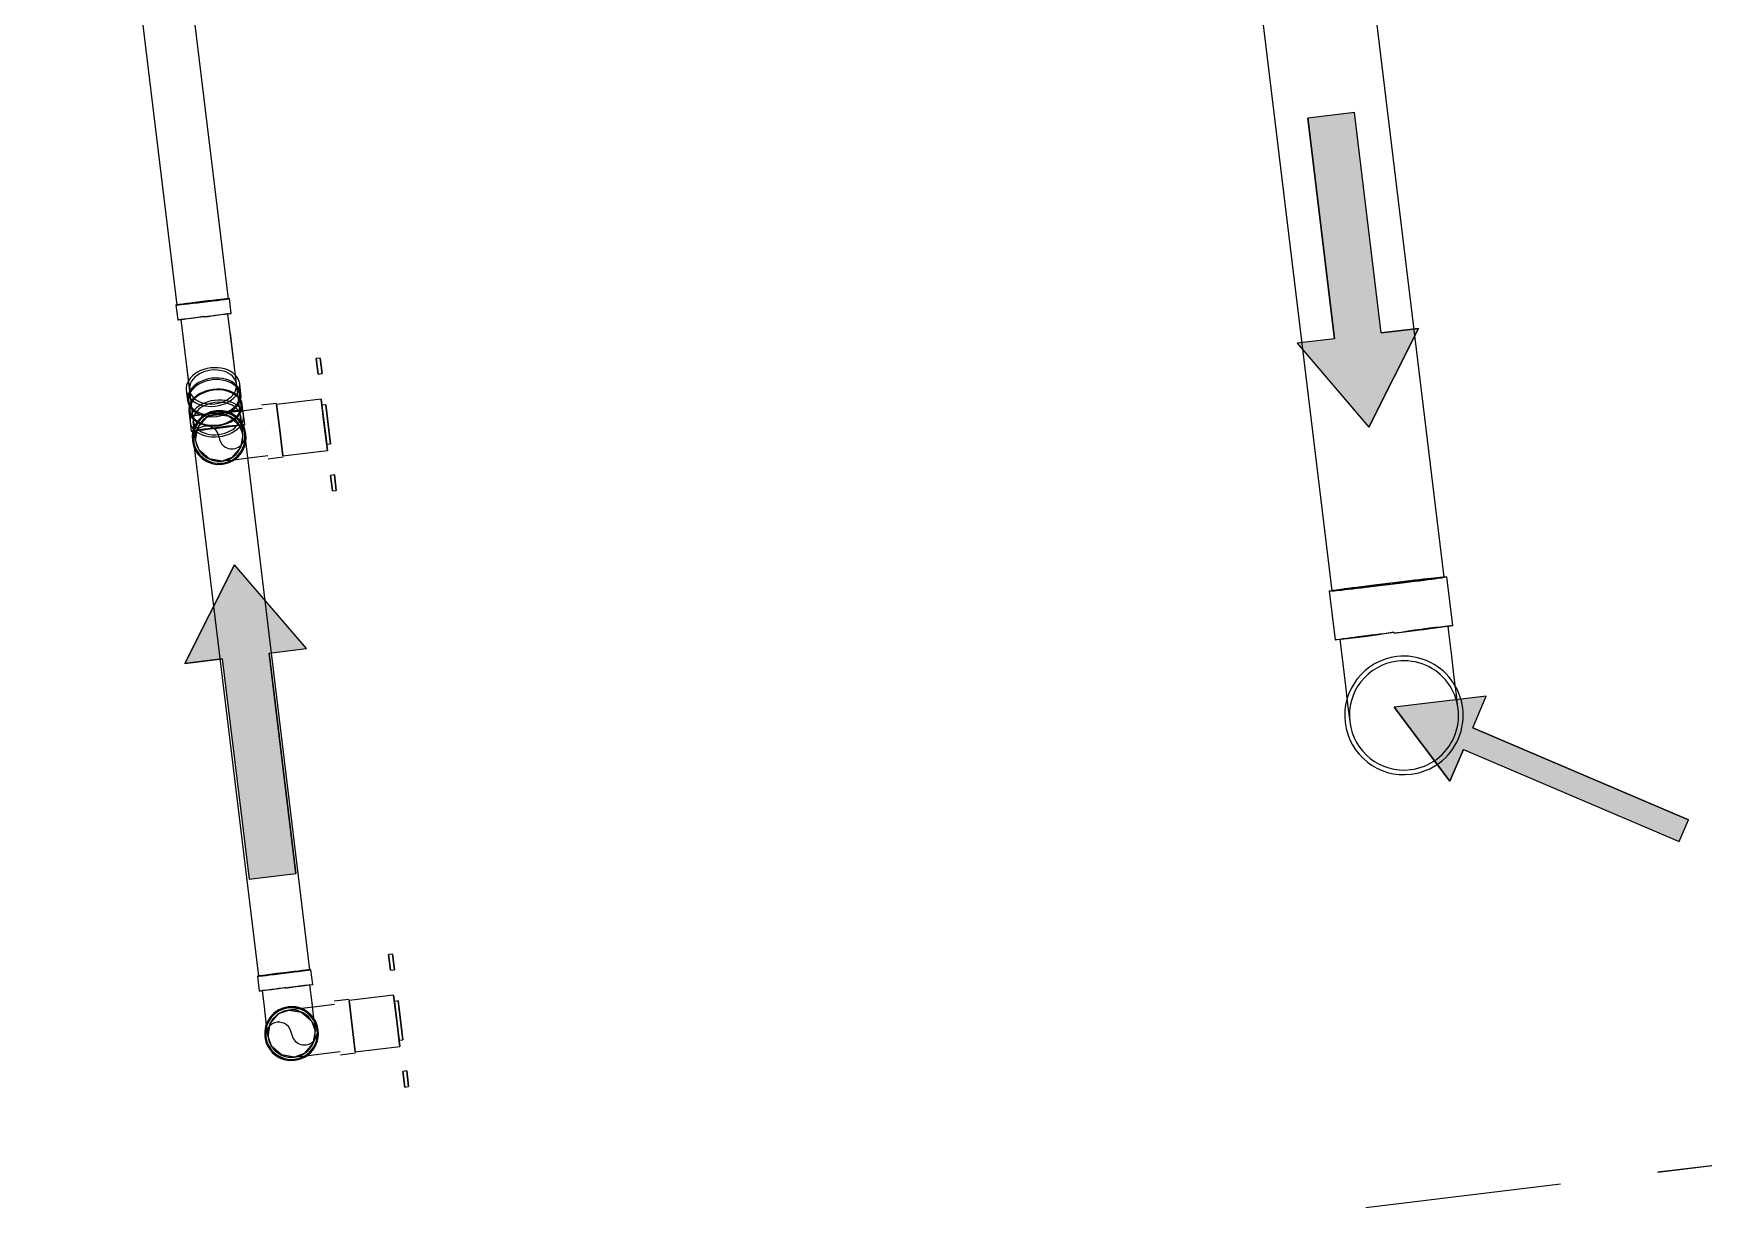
# Model space of a CAD drawing. Header units: inches. Extents: x 400392 to 401495, y 4543971 to 4544133.
# Drawn here: x 400463.649 to 400465.778, y 4544090.763 to 4544092.249 of the extents above; entities that cross this region are included whole.
import ezdxf

# ---------------------------------------------------------------- set-up
doc = ezdxf.new("R2010")
doc.units = ezdxf.units.IN
doc.header["$MEASUREMENT"] = 0
doc.linetypes.add('HIDDEN', pattern=[0.375, 0.25, -0.125])
doc.layers.add('A-DETL-GENF', color=92, linetype='Continuous', lineweight=9)
for name, color, linetype in [('kiriş prota', 6, 'Continuous'), ('kolon tarama prota', 252, 'Continuous'), ('st-s_level (kot)', 6, 'Continuous')]:
    doc.layers.add(name, color=color, linetype=linetype)
doc.styles.add('OLCU', font='romanstw.shx')

# ---------------------------------------------------------------- blocks, each defined once
blk = doc.blocks.new('+24.06 mekanik')
at = {"layer": 'kolon tarama prota'}
for points in [[(8304.3, 167157.7), (8304.3, 167275.7), (8342.4, 167253.7), (8491.8, 167512.5), (8517.8, 167497.5), (8368.4, 167238.7), (8406.5, 167216.7)], [(7946, 167168.7), (7828.9, 167090.6), (7828.9, 167138.7), (7546, 167138.7), (7546, 167198.7), (7828.9, 167198.7), (7828.9, 167246.7)], [(7946, 165712.7), (8063, 165790.7), (8063, 165742.7), (8346, 165742.7), (8346, 165682.7), (8063, 165682.7), (8063, 165634.7)]]:
    blk.add_hatch(color=253, dxfattribs=at).paths.add_polyline_path(points, flags=0)
at = {"layer": 'kolon tarama prota', "color": 253}
for p, q in [((8491.8, 167512.5), (8342.4, 167253.7)), ((8342.4, 167253.7), (8491.8, 167512.5)), ((8517.8, 167497.5), (8491.8, 167512.5)), ((8517.8, 167497.5), (8491.8, 167512.5)), ((8368.4, 167238.7), (8517.8, 167497.5)), ((8368.4, 167238.7), (8517.8, 167497.5)), ((8342.4, 167253.7), (8304.3, 167275.7)), ((8304.3, 167275.7), (8304.3, 167157.7)), ((8342.4, 167253.7), (8304.3, 167275.7)), ((8304.3, 167275.7), (8304.3, 167157.7)), ((8147.5, 167240.7), (7364.3, 167240.7)), ((7946, 167168.7), (7828.9, 167246.7)), ((7828.9, 167246.7), (7828.9, 167198.7)), ((7828.9, 167246.7), (7946, 167168.7)), ((7828.9, 167198.7), (7828.9, 167246.7)), ((8210, 167244.2), (8147.5, 167244.2)), ((8406.5, 167216.7), (8368.4, 167238.7)), ((8368.4, 167238.7), (8406.5, 167216.7)), ((8304.3, 167157.7), (8406.5, 167216.7)), ((8406.5, 167216.7), (8304.3, 167157.7)), ((7828.9, 167198.7), (7546, 167198.7)), ((7546, 167198.7), (7546, 167138.7)), ((7828.9, 167198.7), (7546, 167198.7)), ((7546, 167198.7), (7546, 167138.7)), ((7828.9, 167090.6), (7946, 167168.7)), ((7828.9, 167090.6), (7946, 167168.7)), ((7546, 167138.7), (7828.9, 167138.7)), ((7828.9, 167138.7), (7546, 167138.7)), ((7828.9, 167138.7), (7828.9, 167090.6)), ((7828.9, 167138.7), (7828.9, 167090.6)), ((7364.3, 167096.7), (8147.5, 167096.7)), ((8147.5, 167093.2), (8210, 167093.2)), ((7697.6, 165852.7), (7697.6, 165847.7)), ((7717.6, 165852.7), (7697.6, 165852.7)), ((7697.6, 165852.7), (7717.6, 165852.7)), ((7717.6, 165847.7), (7717.6, 165852.7)), ((7757.6, 165852.7), (7757.6, 165847.7)), ((7807.6, 165852.7), (7757.6, 165852.7)), ((7757.6, 165852.7), (7807.6, 165852.7)), ((7807.6, 165847.7), (7807.6, 165852.7)), ((7847.6, 165852.7), (7847.6, 165847.7)), ((7867.6, 165852.7), (7847.6, 165852.7)), ((7847.6, 165852.7), (7867.6, 165852.7)), ((7867.6, 165847.7), (7867.6, 165852.7)), ((8462.7, 165852.7), (8462.7, 165847.7)), ((8482.7, 165852.7), (8462.7, 165852.7)), ((8462.7, 165852.7), (8482.7, 165852.7)), ((8482.7, 165847.7), (8482.7, 165852.7)), ((8522.7, 165852.7), (8522.7, 165847.7)), ((8572.7, 165852.7), (8522.7, 165852.7)), ((8522.7, 165852.7), (8572.7, 165852.7)), ((8572.7, 165847.7), (8572.7, 165852.7)), ((8612.7, 165852.7), (8612.7, 165847.7)), ((8632.7, 165852.7), (8612.7, 165852.7)), ((8612.7, 165852.7), (8632.7, 165852.7)), ((8632.7, 165847.7), (8632.7, 165852.7)), ((7717.6, 165847.7), (7697.6, 165847.7)), ((7697.6, 165847.7), (7717.6, 165847.7)), ((7749.6, 165847.7), (7749.6, 165790.5)), ((7749.6, 165847.7), (7782.6, 165847.7)), ((7782.6, 165847.7), (7749.6, 165847.7)), ((7807.6, 165847.7), (7757.6, 165847.7)), ((7757.6, 165847.7), (7807.6, 165847.7)), ((7782.6, 165847.7), (7815.6, 165847.7)), ((7815.6, 165847.7), (7782.6, 165847.7)), ((7815.6, 165790.5), (7815.6, 165847.7)), ((7867.6, 165847.7), (7847.6, 165847.7)), ((7847.6, 165847.7), (7867.6, 165847.7)), ((8482.7, 165847.7), (8462.7, 165847.7)), ((8462.7, 165847.7), (8482.7, 165847.7)), ((8514.7, 165847.7), (8514.7, 165790.5)), ((8514.7, 165847.7), (8547.7, 165847.7)), ((8547.7, 165847.7), (8514.7, 165847.7)), ((8572.7, 165847.7), (8522.7, 165847.7)), ((8522.7, 165847.7), (8572.7, 165847.7)), ((8547.7, 165847.7), (8580.7, 165847.7)), ((8580.7, 165847.7), (8547.7, 165847.7)), ((8580.7, 165790.5), (8580.7, 165847.7)), ((8632.7, 165847.7), (8612.7, 165847.7)), ((8612.7, 165847.7), (8632.7, 165847.7)), ((7748.3, 165790.5), (7748.3, 165771.4)), ((7749.6, 165790.5), (7782.6, 165790.5)), ((7782.6, 165790.5), (7749.6, 165790.5)), ((7782.6, 165790.5), (7815.6, 165790.5)), ((7815.6, 165790.5), (7782.6, 165790.5)), ((7782.6, 165790.5), (7782.6, 165790.5)), ((7782.6, 165790.5), (7782.6, 165790.5)), ((7817, 165771.4), (7817, 165790.5)), ((8063, 165790.7), (7946, 165712.7)), ((8063, 165790.7), (7946, 165712.7)), ((8063, 165742.7), (8063, 165790.7)), ((8063, 165742.7), (8063, 165790.7)), ((8513.4, 165790.5), (8513.4, 165771.4)), ((8514.7, 165790.5), (8547.7, 165790.5)), ((8547.7, 165790.5), (8514.7, 165790.5)), ((8547.7, 165790.5), (8580.7, 165790.5)), ((8580.7, 165790.5), (8547.7, 165790.5)), ((8547.7, 165790.5), (8547.7, 165790.5)), ((8547.7, 165790.5), (8547.7, 165790.5)), ((8582, 165771.4), (8582, 165790.5)), ((7782.6, 165771.4), (7782.6, 165771.4)), ((7782.6, 165771.4), (7782.6, 165771.4)), ((7782.6, 165771.4), (7782.6, 165771.4)), ((7782.6, 165771.4), (7782.6, 165771.4)), ((8547.7, 165771.4), (8547.7, 165771.4)), ((8547.7, 165771.4), (8547.7, 165771.4)), ((8547.7, 165771.4), (8547.7, 165771.4)), ((8547.7, 165771.4), (8547.7, 165771.4)), ((7608.5, 165745.7), (7214, 165745.7)), ((7627.5, 165747), (7608.5, 165747)), ((7751, 165742.9), (7627.5, 165742.9)), ((7717.8, 165742.9), (7652.5, 165742.9)), ((7731.1, 165747), (7717.8, 165747)), ((7744.2, 165745.7), (7731.1, 165745.7)), ((7758.2, 165747), (7744.2, 165747)), ((7770.1, 165747), (7751, 165747)), ((8469.9, 165745.7), (7770.1, 165745.7)), ((8346, 165742.7), (8063, 165742.7)), ((8063, 165742.7), (8346, 165742.7)), ((8346, 165682.7), (8346, 165742.7)), ((8346, 165682.7), (8346, 165742.7)), ((8488.9, 165747), (8469.9, 165747)), ((7946, 165712.7), (8063, 165634.7)), ((8063, 165634.7), (7946, 165712.7)), ((7214, 165679.7), (7608.5, 165679.7)), ((7608.5, 165678.4), (7627.5, 165678.4)), ((7627.5, 165682.5), (7751, 165682.5)), ((7652.5, 165682.5), (7717.8, 165682.5)), ((7717.8, 165678.4), (7731.1, 165678.4)), ((7731.1, 165679.7), (7744.2, 165679.7)), ((7744.2, 165678.4), (7758.2, 165678.4)), ((7751, 165678.4), (7770.1, 165678.4)), ((7770.1, 165679.7), (8469.9, 165679.7)), ((8063, 165634.7), (8063, 165682.7)), ((8063, 165682.7), (8346, 165682.7)), ((8063, 165682.7), (8346, 165682.7)), ((8063, 165682.7), (8063, 165634.7)), ((8469.9, 165678.4), (8488.9, 165678.4))]:
    blk.add_line(p, q, dxfattribs=at)
at = {"layer": 'kolon tarama prota', "color": 253, "flags": 128}
for points in [[(8316.1, 167238.2), (8311.3, 167238.2), (8297.6, 167238.2), (8276, 167238.2), (8248.5, 167238.2), (8217.5, 167238.2), (8210, 167238.2)], [(8210, 167099.1), (8241.4, 167099.1), (8269.9, 167099.1), (8293.1, 167099.1), (8308.9, 167099.1), (8315.8, 167099.1), (8316.1, 167099.1)], [(7752.5, 165771.4), (7752.5, 165748.4), (7752.5, 165729.1), (7752.5, 165716.5), (7752.5, 165712.7)], [(7812.8, 165712.7), (7812.8, 165717.4), (7812.8, 165730.7), (7812.8, 165750.6), (7812.8, 165771.4)], [(8517.5, 165771.4), (8517.5, 165748.4), (8517.5, 165729.1), (8517.5, 165716.5), (8517.5, 165712.7)], [(8577.8, 165712.7), (8577.8, 165717.4), (8577.8, 165730.7), (8577.8, 165750.6), (8577.8, 165771.4)], [(7752.5, 165712.7), (7757.1, 165728.8), (7769.6, 165739.9), (7782.6, 165742.9)], [(7758.2, 165742.9), (7774.3, 165742.9), (7782.1, 165742.9), (7782.6, 165742.9)], [(7782.6, 165742.9), (7798.7, 165738.2), (7809.8, 165725.7), (7812.8, 165712.7)], [(8488.9, 165742.9), (8512, 165742.9), (8531.4, 165742.9), (8543.9, 165742.9), (8547.7, 165742.9)], [(8517.5, 165712.7), (8522.2, 165728.8), (8534.6, 165739.9), (8547.7, 165742.9)], [(8547.7, 165742.9), (8563.7, 165738.2), (8574.9, 165725.7), (8577.8, 165712.7)], [(7782.6, 165682.5), (7766.6, 165687.2), (7755.4, 165699.7), (7752.5, 165712.7)], [(7812.8, 165712.7), (7808.2, 165696.6), (7795.7, 165685.5), (7782.6, 165682.5)], [(8547.7, 165682.5), (8531.6, 165687.2), (8520.5, 165699.7), (8517.5, 165712.7)], [(8577.8, 165712.7), (8573.2, 165696.6), (8560.7, 165685.5), (8547.7, 165682.5)], [(7782.6, 165682.5), (7777.9, 165682.5), (7764.4, 165682.5), (7758.2, 165682.5)], [(8547.7, 165682.5), (8543, 165682.5), (8529.6, 165682.5), (8509.7, 165682.5), (8488.9, 165682.5)]]:
    blk.add_lwpolyline(points, dxfattribs=at)
at = {"layer": 'kolon tarama prota', "color": 253}
for centre, radius, start, end in [((8316.1, 167168.7), 75.5, 0, 180), ((8316.1, 167168.7), 75.5, 0, 180), ((8316.1, 167168.7), 69.6, 0, 180), ((8316.1, 167168.7), 75.5, 180, 0), ((8316.1, 167168.7), 75.5, 180, 0), ((8316.1, 167168.7), 69.6, 180, 0), ((7782.6, 165712.7), 34.3, 90, 270), ((7782.6, 165712.7), 34.3, 90, 270), ((7782.6, 165712.7), 34.3, 0, 180), ((7782.6, 165712.7), 34.3, 0, 180), ((7782.6, 165712.7), 33, 0, 180), ((7782.6, 165712.7), 30.2, 90, 270), ((7782.6, 165712.7), 30.2, 0, 180), ((7782.6, 165712.7), 34.3, 270, 90), ((7782.6, 165712.7), 34.3, 270, 90), ((7782.6, 165729.2), 16.5, 270, 90), ((7782.6, 165712.7), 30.2, 270, 90), ((8547.7, 165712.7), 34.3, 90, 270), ((8547.7, 165712.7), 34.3, 90, 270), ((8547.7, 165712.7), 34.3, 0, 180), ((8547.7, 165712.7), 34.3, 0, 180), ((8547.7, 165712.7), 33, 0, 180), ((8547.7, 165712.7), 30.2, 90, 270), ((8547.7, 165712.7), 30.2, 0, 180), ((8547.7, 165712.7), 34.3, 270, 90), ((8547.7, 165712.7), 34.3, 270, 90), ((8547.7, 165729.2), 16.5, 270, 90), ((8547.7, 165712.7), 30.2, 270, 90), ((7782.6, 165712.7), 34.3, 180, 0), ((7782.6, 165712.7), 34.3, 180, 0), ((7782.6, 165712.7), 33, 180, 0), ((7782.6, 165712.7), 30.2, 180, 0), ((7782.6, 165696.2), 16.5, 90, 270), ((8547.7, 165712.7), 34.3, 180, 0), ((8547.7, 165712.7), 34.3, 180, 0), ((8547.7, 165712.7), 33, 180, 0), ((8547.7, 165712.7), 30.2, 180, 0), ((8547.7, 165696.2), 16.5, 90, 270)]:
    blk.add_arc(centre, radius, start, end, dxfattribs=at)
for centre, major_axis, ratio, start_param, end_param in [((8147.5, 167168.7), (0, 75.5), 0.00999, 4.712389, 7.853982), ((8147.5, 167168.7), (0, 72), 0.00999, 0.000001, 1.570796), ((8147.5, 167168.7), (0, 72), 0.00999, 4.712389, 6.283184), ((8210, 167168.7), (0, 75.5), 0.00999, 4.712389, 7.853982), ((8210, 167168.7), (0, 69.6), 0.00999, 4.712389, 7.853982), ((8147.5, 167168.7), (0, 72), 0.00999, 1.570796, 3.141593), ((8147.5, 167168.7), (0, 75.5), 0.00999, 1.570796, 4.712389), ((8147.5, 167168.7), (0, 72), 0.00999, 3.141593, 4.712389), ((8210, 167168.7), (0, 75.5), 0.00999, 1.570796, 4.712389), ((8210, 167168.7), (0, 69.6), 0.00999, 1.570796, 4.712389), ((7608.5, 165712.7), (0, 34.3), 0.01, 4.712389, 7.853982), ((7608.5, 165712.7), (0, 33), 0.01, 0, 1.570796), ((7608.5, 165712.7), (0, 33), 0.01, 4.712389, 6.283185), ((7627.5, 165712.7), (0, 34.3), 0.01, 4.712389, 7.853982), ((7627.5, 165712.7), (0, 30.2), 0.01, 4.712389, 7.853982), ((7717.8, 165712.7), (0, 34.3), 0.714142, 4.712389, 7.853982), ((7717.8, 165712.7), (0, 30.2), 0.714142, 4.712389, 7.853982), ((7731.1, 165712.7), (0, 34.3), 0.714142, 4.712389, 7.853982), ((7731.1, 165712.7), (0, 33), 0.678852, 0, 1.570796), ((7744.2, 165712.7), (0, 34.3), 0.678852, 4.712389, 7.853982), ((7744.2, 165712.7), (0, 33), 0.678852, 0, 1.570796), ((7731.1, 165712.7), (0, 33), 0.678852, 4.712389, 6.283185), ((7758.2, 165712.7), (0, 34.3), 0.678852, 4.712389, 7.853982), ((7758.2, 165712.7), (0, 30.2), 0.678852, 4.712389, 7.853982), ((7744.2, 165712.7), (0, 33), 0.678852, 4.712389, 6.283185), ((7751, 165712.7), (0, 34.3), 0.01, 4.712389, 7.853982), ((7751, 165712.7), (0, 30.2), 0.01, 4.712389, 7.853982), ((7770.1, 165712.7), (0, 34.3), 0.01, 4.712389, 7.853982), ((7770.1, 165712.7), (0, 33), 0.01, 0, 1.570796), ((7770.1, 165712.7), (0, 33), 0.01, 4.712389, 6.283185), ((8469.9, 165712.7), (0, -34.3), 0.01, 1.570796, 4.712389), ((8469.9, 165712.7), (0, 33), 0.01, 0, 1.570796), ((8469.9, 165712.7), (0, 33), 0.01, 4.712389, 6.283185), ((8488.9, 165712.7), (0, -34.3), 0.01, 1.570796, 4.712389), ((8488.9, 165712.7), (0, -30.2), 0.01, 1.570796, 4.712389), ((7608.5, 165712.7), (0, 33), 0.01, 1.570796, 3.141593), ((7608.5, 165712.7), (0, 34.3), 0.01, 1.570796, 4.712389), ((7608.5, 165712.7), (0, 33), 0.01, 3.141593, 4.712389), ((7627.5, 165712.7), (0, 34.3), 0.01, 1.570796, 4.712389), ((7627.5, 165712.7), (0, 30.2), 0.01, 1.570796, 4.712389), ((7717.8, 165712.7), (0, 34.3), 0.714142, 1.570796, 4.712389), ((7717.8, 165712.7), (0, 30.2), 0.714142, 1.570796, 4.712389), ((7731.1, 165712.7), (0, 34.3), 0.714142, 1.570796, 4.712389), ((7731.1, 165712.7), (0, 33), 0.678852, 1.570796, 3.141593), ((7744.2, 165712.7), (0, 34.3), 0.678852, 1.570796, 4.712389), ((7744.2, 165712.7), (0, 33), 0.678852, 1.570796, 3.141593), ((7731.1, 165712.7), (0, 33), 0.678852, 3.141593, 4.712389), ((7758.2, 165712.7), (0, 34.3), 0.678852, 1.570796, 4.712389), ((7758.2, 165712.7), (0, 30.2), 0.678852, 1.570796, 4.712389), ((7744.2, 165712.7), (0, 33), 0.678852, 3.141593, 4.712389), ((7751, 165712.7), (0, 34.3), 0.01, 1.570796, 4.712389), ((7751, 165712.7), (0, 30.2), 0.01, 1.570796, 4.712389), ((7770.1, 165712.7), (0, 34.3), 0.01, 1.570796, 4.712389), ((7770.1, 165712.7), (0, 33), 0.01, 1.570796, 3.141593), ((7770.1, 165712.7), (0, 33), 0.01, 3.141593, 4.712389), ((8469.9, 165712.7), (0, 33), 0.01, 1.570796, 3.141593), ((8469.9, 165712.7), (0, -34.3), 0.01, 4.712389, 7.853982), ((8469.9, 165712.7), (0, 33), 0.01, 3.141593, 4.712389), ((8488.9, 165712.7), (0, -30.2), 0.01, 4.712389, 7.853982), ((8488.9, 165712.7), (0, -34.3), 0.01, 4.712389, 7.853982)]:
    blk.add_ellipse(centre, major_axis=major_axis, ratio=ratio, start_param=start_param, end_param=end_param, dxfattribs=at)
blk = doc.blocks.new('A$C1a5ef8c2')
at = {"layer": 'kiriş prota', "linetype": 'HIDDEN'}
blk.add_lwpolyline([(69.2877, 115.5904), (74.9461, 116.2775)], dxfattribs=at)
at = {"layer": 'A-DETL-GENF', "xscale": 0.001000000000024428, "yscale": 0.001000000000024428, "zscale": 0.001000000000024428, "rotation": 276.923993958082}
blk.add_blockref('+24.06 mekanik', (-93.1485, 104.8627), dxfattribs=at)
at = {"layer": 'st-s_level (kot)', "color": 6, "style": 'OLCU', "width": 0.8}
for tag, p, rotation in [('D=60', (41.417, 99.58), 312.924), ('D=60', (34.9138, 96.8807), 312.924), ('D=60', (41.724, 89.5581), 312.924), ('D=60', (74.0724, 82.3654), 276.924), ('D=90', (58.4517, 80.8935), 312.924), ('D=60', (82.07, 73.7683), 276.924), ('D=60', (66.1695, 72.6971), 312.924), ('D=60', (59.5286, 70.1463), 312.924), ('D=60', (74.283, 63.9141), 312.924), ('D=60', (67.5232, 61.5504), 312.924), ('D=60', (81.9052, 55.7777), 312.924), ('D=60', (75.5177, 52.9544), 312.924), ('D=60', (83.5123, 44.3585), 312.924), ('D=60', (93.8675, 42.9534), 312.924), ('D=60', (102.2344, 34.1872), 312.924), ('D=60', (95.2184, 31.8097), 312.924), ('D=60', (99.2876, 27.6643), 312.924), ('+22.51', (112.2287, 23.9348), 312.924), ('+20.81', (108.552, 21.4997), 312.924), ('D=80', (97.1167, 17.5258), 312.924)]:
    blk.add_attdef(tag, p, '', height=0.2, rotation=rotation, dxfattribs=at)

msp = doc.modelspace()

# ---------------------------------------------------------------- linework, layer by layer
at = {"layer": 'kiriş prota', "linetype": 'HIDDEN'}
msp.add_lwpolyline([(400460.88, 4544090.2105), (400466.5384, 4544090.8977)], dxfattribs=at)

# ---------------------------------------------------------------- block references
msp.add_blockref('A$C1a5ef8c2', (400391.5923, 4543974.6201))
at = {"layer": 'A-DETL-GENF', "xscale": 0.001000000000024428, "yscale": 0.001000000000024428, "zscale": 0.001000000000024428, "rotation": 276.923993958082}
msp.add_blockref('+24.06 mekanik', (400298.4438, 4544079.4828), dxfattribs=at)

doc.saveas('drawing.dxf')
